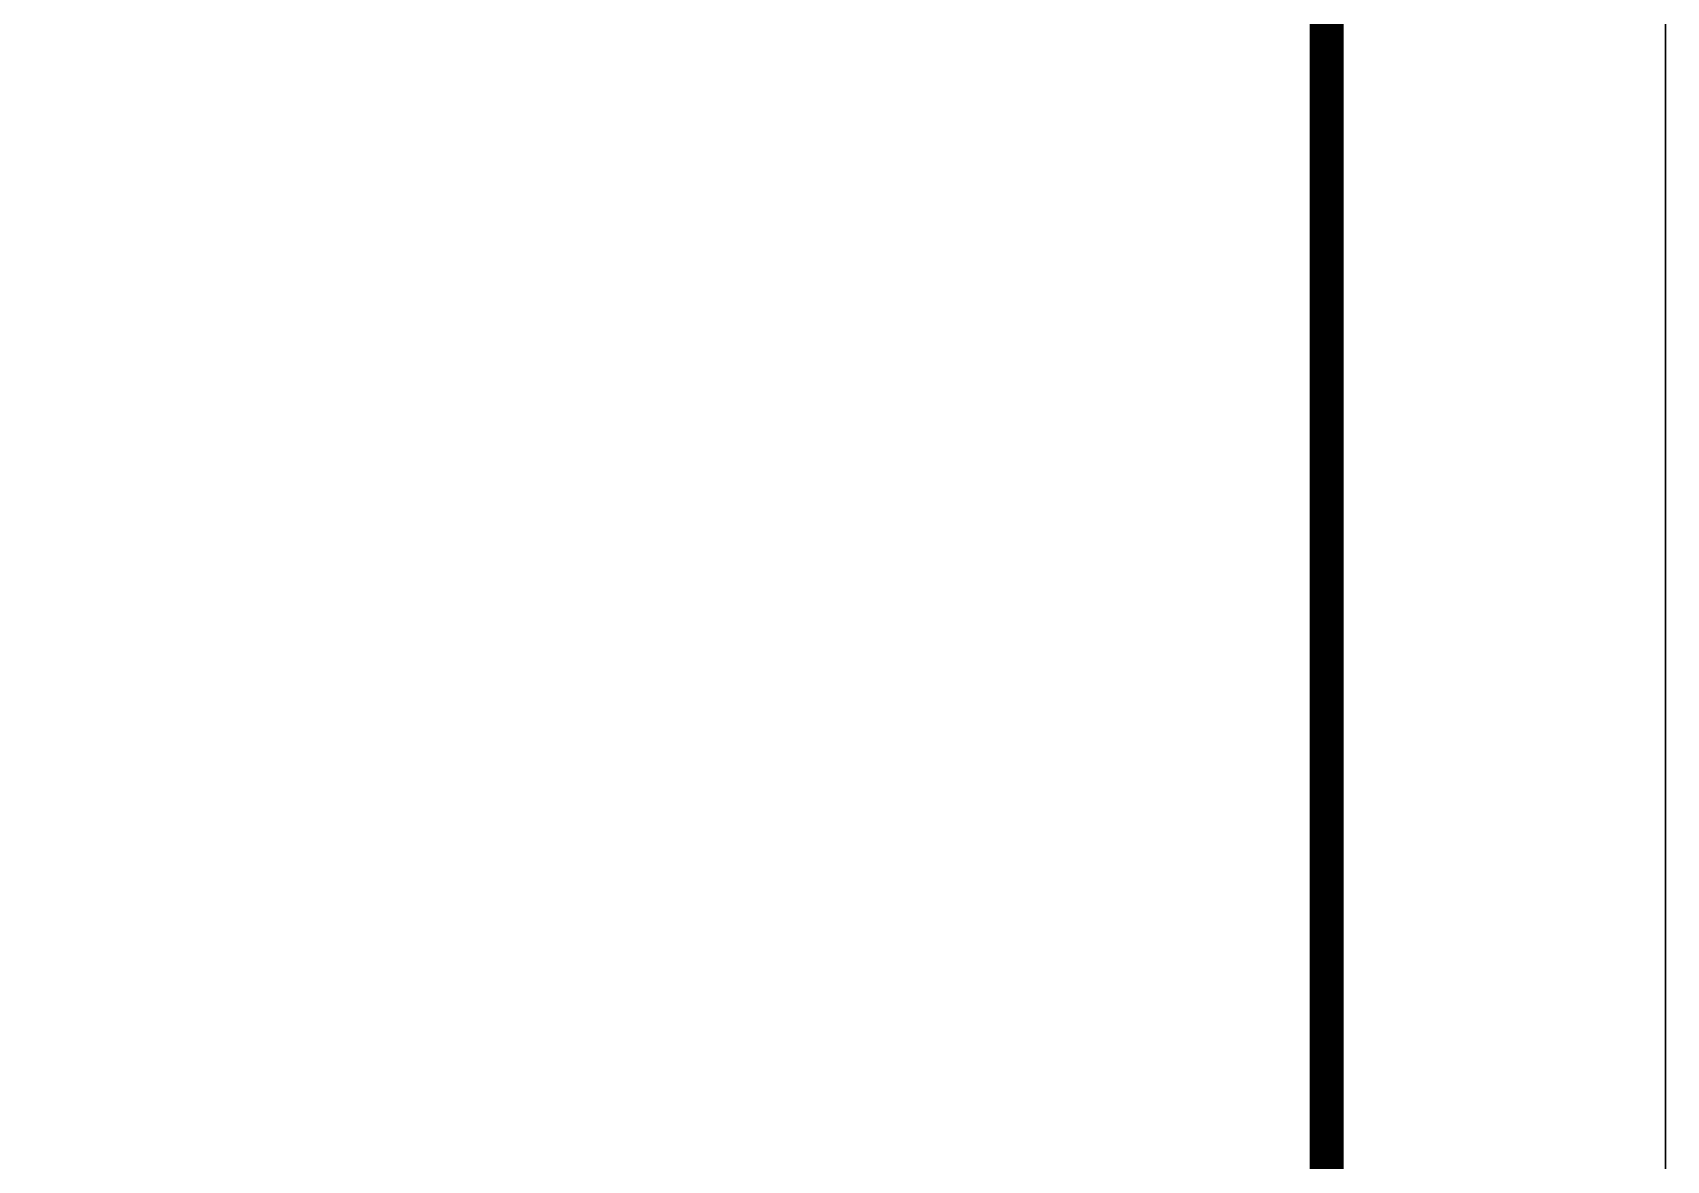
# Model space of a CAD drawing. Extents: x 332286 to 1463507, y -720758 to 86974.
# Drawn here: x 1289585 to 1294407, y -404311 to -400985 of the extents above; entities that cross this region are included whole.
import ezdxf

# ---------------------------------------------------------------- set-up
doc = ezdxf.new("R2010")
doc.units = 0
doc.header["$LTSCALE"] = 1000
doc.header["$MEASUREMENT"] = 0
doc.layers.get('0').update_dxf_attribs({"linetype": 'CONTINUOUS'})
doc.layers.add('SHEET_LINE', color=6, linetype='CONTINUOUS')
doc.layers.add('TWT_TITLE', color=7, linetype='CONTINUOUS')

# ---------------------------------------------------------------- blocks, each defined once
blk = doc.blocks.new('X-104 9#平面绑定$0$图签信息')
at = {"const_width": 0.5}
blk.add_lwpolyline([(-65, 0), (0, 0), (0, 500.5), (-65, 500.5)], close=True, dxfattribs=at)
blk = doc.blocks.new('X-104 9#平面绑定$0$图签-A1')
blk.add_blockref('X-104 9#平面绑定$0$图签信息', (0, 0))

msp = doc.modelspace()

# ---------------------------------------------------------------- linework, layer by layer
at = {"layer": 'SHEET_LINE', "color": 4, "const_width": 5}
msp.add_lwpolyline([(1210305, -421736.2), (1294405, -421736.2), (1294405, -362336.2), (1210305, -362336.2)], close=True, dxfattribs=at)
at = {"layer": 'TWT_TITLE', "color": 4, "linetype": 'Continuous', "const_width": 100}
msp.add_lwpolyline([(1212805, -420736.2), (1293405, -420736.2), (1293405, -363336.2), (1212805, -363336.2)], close=True, dxfattribs=at)

# ---------------------------------------------------------------- block references
at = {"xscale": 100, "yscale": 100, "zscale": 100}
msp.add_blockref('X-104 9#平面绑定$0$图签-A1', (1293405, -420736.2), dxfattribs=at)

doc.saveas('drawing.dxf')
